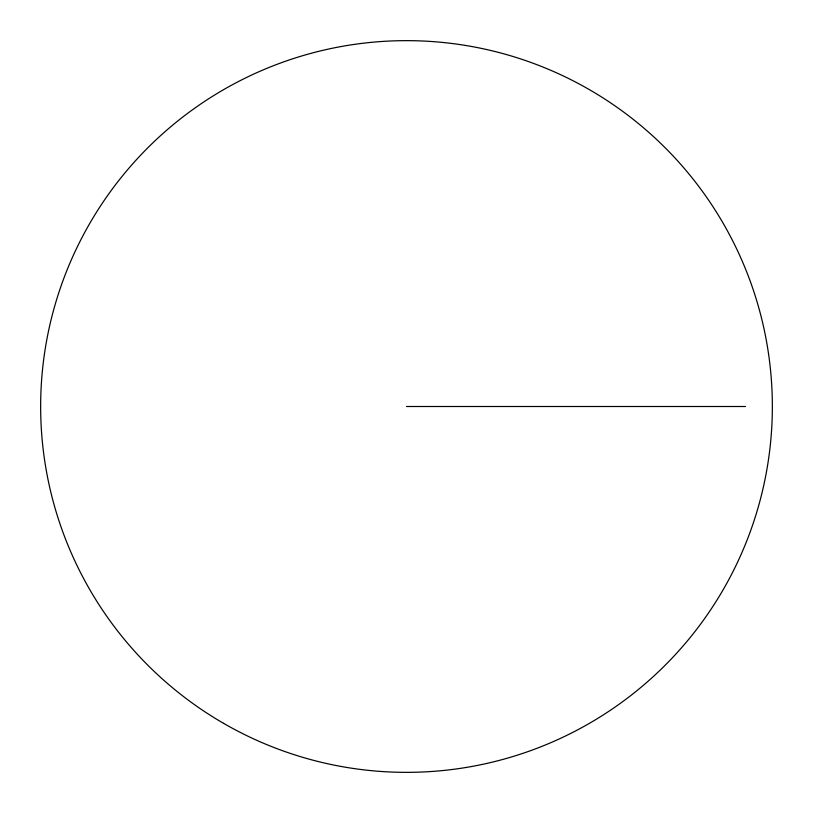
<?xml version="1.0" encoding="UTF-8"?>
<svg xmlns="http://www.w3.org/2000/svg" width="813" height="813" viewBox="0 0 813 813"><rect width="100%" height="100%" fill="white"/><g stroke="black" fill="none" stroke-linecap="round" stroke-linejoin="round"><path stroke-width="1.22" d="M406.5 406.5L745.521 406.5M223.575 723.336A365.85 365.85 0 0 0 772.35 406.5A365.85 365.85 0 0 0 223.575 89.664A365.85 365.85 0 0 0 223.575 723.336"/></g></svg>
